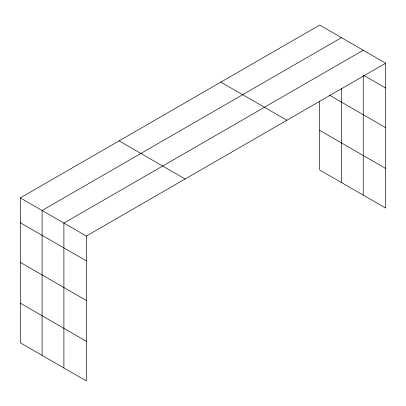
<?xml version="1.0" encoding="UTF-8"?>
<svg xmlns="http://www.w3.org/2000/svg" width="406" height="406" viewBox="0 0 406 406"><rect width="100%" height="100%" fill="white"/><g stroke="black" fill="none" stroke-linecap="round" stroke-linejoin="round"><path stroke-width="0.61" d="M20.3 197.91L86.341 236.038L86.341 380.924L20.3 342.791L20.3 197.91L319.659 25.076L385.7 63.209L385.7 208.09L319.659 169.962L319.659 101.459M341.451 37.662L42.092 210.491L42.092 355.377M363.243 50.242L63.889 223.077L63.889 367.958M86.341 236.038L385.7 63.209M363.791 75.394L385.7 88.041M329.464 95.192L385.7 127.657M319.659 130.346L385.7 168.475M220.869 82.114L286.91 120.242M119.09 140.877L185.131 179.005M20.3 222.747L86.341 260.875M20.3 262.362L86.341 300.491M20.3 303.175L86.341 341.309M363.243 75.709L363.243 195.129M341.451 88.275L341.451 182.543"/></g></svg>
